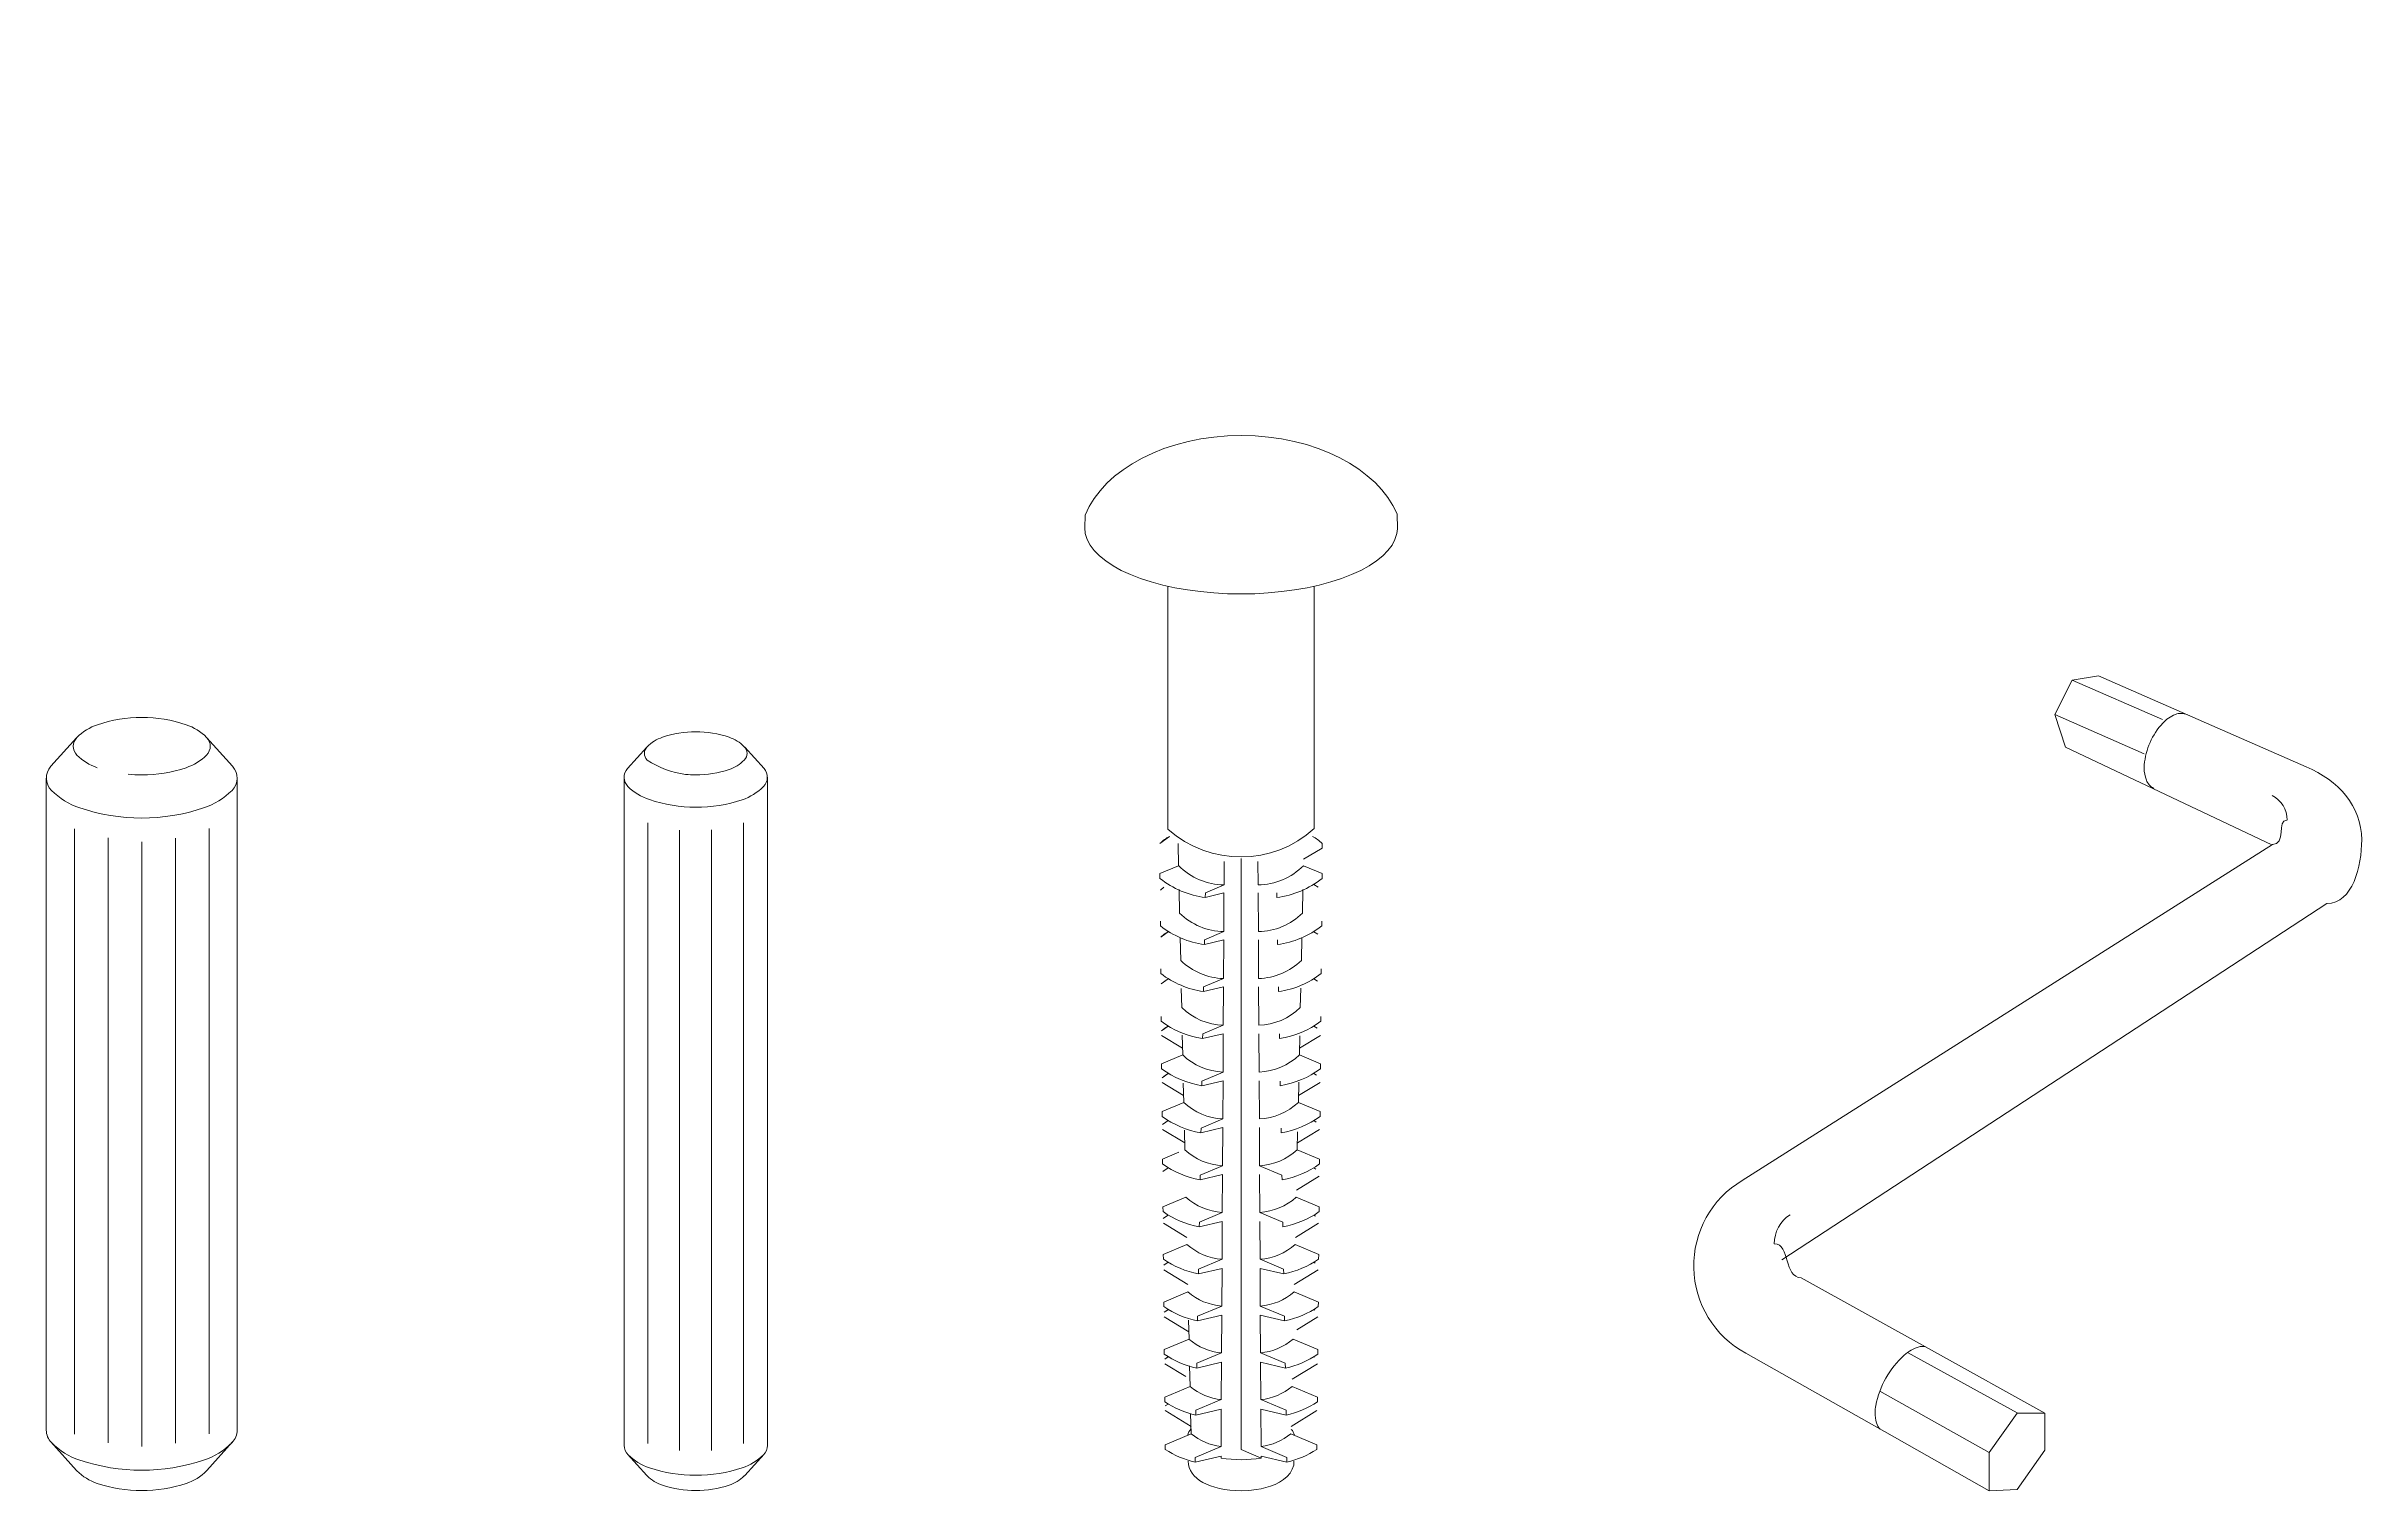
# Model space of a CAD drawing. Header units: metres. Extents: x -30.9 to 24.7, y -10.3 to 6.8.
# Drawn here: x -11.196 to -9.552, y 4.493 to 5.519 of the extents above; entities that cross this region are included whole.
import ezdxf

# ---------------------------------------------------------------- set-up
doc = ezdxf.new("R2010")
doc.units = ezdxf.units.M
doc.header["$MEASUREMENT"] = 0
doc.layers.add('PDF_Working_Num_Penna__7_Num_Penna__7', color=7, linetype='Continuous', lineweight=18)
doc.styles.add('GENERATED_STYLE_1', font='')
doc.styles.get('GENERATED_STYLE_1').set_extended_font_data('Arial')

msp = doc.modelspace()

# ---------------------------------------------------------------- linework, layer by layer
at = {"layer": 'PDF_Working_Num_Penna__7_Num_Penna__7', "color": 7, "linetype": 'Continuous', "lineweight": 18, "flags": 128}
for points in [[(-10.2368, 5.1867), (-10.2366, 5.1761), (-10.237, 5.1727), (-10.2383, 5.1686), (-10.2404, 5.1646), (-10.2433, 5.1607), (-10.247, 5.157), (-10.2514, 5.1533), (-10.2567, 5.1499), (-10.2625, 5.1466), (-10.2691, 5.1436), (-10.2762, 5.1409), (-10.2839, 5.1384), (-10.2921, 5.1362), (-10.3007, 5.1343), (-10.3096, 5.1327), (-10.3189, 5.1315), (-10.3283, 5.1306), (-10.3379, 5.13), (-10.3476, 5.1299), (-10.3573, 5.13), (-10.3669, 5.1306), (-10.3763, 5.1315), (-10.3856, 5.1327), (-10.3945, 5.1343), (-10.4031, 5.1362), (-10.4113, 5.1384), (-10.419, 5.1409), (-10.4261, 5.1436), (-10.4326, 5.1466), (-10.4385, 5.1499), (-10.4437, 5.1533), (-10.4482, 5.157), (-10.4519, 5.1607), (-10.4548, 5.1646), (-10.4569, 5.1686), (-10.4582, 5.1727), (-10.4586, 5.1768), (-10.4583, 5.1859)], [(-10.3996, 5.1353), (-10.3996, 4.9627)], [(-9.7575, 5.0687), (-9.7697, 5.0443), (-9.7064, 5.0164)], [(-9.7387, 5.0717), (-9.7575, 5.0687), (-9.6934, 5.0406)], [(-9.7387, 5.0717), (-9.5914, 5.007)], [(-9.7622, 5.021), (-9.7697, 5.0443)], [(-9.6157, 4.9517), (-9.7622, 5.021)], [(-10.7688, 4.9674), (-10.7688, 4.5266)], [(-10.7009, 4.9673), (-10.7009, 4.5266)], [(-11.1758, 4.963), (-11.1758, 4.5333)], [(-11.1519, 4.9567), (-11.1519, 4.5271)], [(-11.128, 4.9538), (-11.128, 4.5246)], [(-11.1041, 4.9565), (-11.1041, 4.5268)], [(-11.0802, 4.9632), (-11.0802, 4.5335)], [(-10.7462, 4.9621), (-10.7462, 4.5216)], [(-10.7235, 4.9623), (-10.7235, 4.5216)], [(-9.5766, 4.91), (-9.9636, 4.657)], [(-10.404, 4.8163), (-10.3891, 4.8073)], [(-10.3061, 4.8073), (-10.2912, 4.8163)], [(-10.4037, 4.783), (-10.3884, 4.7737)], [(-10.3068, 4.7737), (-10.2915, 4.783)], [(-10.4034, 4.7497), (-10.3876, 4.7402)], [(-10.3077, 4.7352), (-10.2918, 4.7285)], [(-10.3076, 4.7402), (-10.2918, 4.7497)], [(-10.3186, 4.7172), (-10.3344, 4.7239)], [(-10.3083, 4.7066), (-10.2921, 4.7164)], [(-10.318, 4.6838), (-10.3343, 4.6907)], [(-10.4027, 4.6832), (-10.3862, 4.673)], [(-10.309, 4.673), (-10.2925, 4.6832)], [(-10.3174, 4.6504), (-10.3341, 4.6575)], [(-10.4024, 4.6499), (-10.3854, 4.6395)], [(-10.3341, 4.651), (-10.3173, 4.647)], [(-10.3098, 4.6395), (-10.2928, 4.6499)], [(-9.9498, 4.6443), (-9.8553, 4.5918)], [(-10.3168, 4.617), (-10.3339, 4.6242)], [(-10.4021, 4.6166), (-10.3847, 4.6059)], [(-10.3339, 4.6177), (-10.3167, 4.6137)], [(-10.308, 4.6074), (-10.2931, 4.6166)], [(-10.3162, 4.5836), (-10.3338, 4.591)], [(-9.8744, 4.5912), (-9.7966, 4.5483)], [(-9.8553, 4.5918), (-9.7769, 4.5482)], [(-10.4017, 4.5833), (-10.3868, 4.5741)], [(-10.3337, 4.5843), (-10.3161, 4.5802)], [(-10.3113, 4.5724), (-10.2934, 4.5833)], [(-10.3156, 4.5502), (-10.3336, 4.5578)], [(-9.894, 4.5639), (-9.8164, 4.5203)], [(-10.4014, 4.55), (-10.3831, 4.5388)], [(-10.3336, 4.551), (-10.3156, 4.5468)], [(-10.312, 4.5388), (-10.2938, 4.55)], [(-9.7966, 4.5482), (-9.8164, 4.5203)], [(-9.7769, 4.5219), (-9.7769, 4.5482), (-9.7966, 4.5482)], [(-11.1927, 4.5278), (-11.1744, 4.5075)], [(-11.0636, 4.5278), (-11.0818, 4.5075)], [(-10.315, 4.5168), (-10.3334, 4.5246)], [(-10.7832, 4.5191), (-10.7695, 4.5039)], [(-10.6863, 4.5191), (-10.7, 4.5039)], [(-10.3618, 4.5177), (-10.3802, 4.5135)], [(-10.3476, 4.4931), (-10.3424, 4.4933), (-10.3402, 4.4935), (-10.3368, 4.4939), (-10.3334, 4.4945), (-10.33, 4.4953), (-10.3266, 4.4964), (-10.3233, 4.4976), (-10.3202, 4.4992), (-10.3174, 4.501), (-10.3149, 4.5032), (-10.3128, 4.5056), (-10.3112, 4.5084), (-10.3102, 4.5113), (-10.31, 4.5141)], [(-10.3334, 4.5163), (-10.3334, 4.5177), (-10.315, 4.5135)], [(-9.8164, 4.5203), (-9.8164, 4.4931)]]:
    msp.add_lwpolyline(points, dxfattribs=at)
for points in [[(-10.3994, 4.9627, 0.383348), (-10.2956, 4.9633), (-10.2956, 5.1353)], [(-11.1378, 5.0018, 0.024063), (-11.1281, 5.0014, 0.080754), (-11.0966, 5.0065, 0.116758), (-11.0821, 5.0154, 0.413767), (-11.0821, 5.028, 0.116512), (-11.0966, 5.037, 0.162442), (-11.1596, 5.037, 0.116528), (-11.1741, 5.028, 0.414167), (-11.1741, 5.0154, 0.11655), (-11.1597, 5.0065)], [(-9.6758, 5.0442, 0.19014), (-9.6842, 5.0443, 0.117149), (-9.6932, 5.0381, 0.162369), (-9.7063, 5.0085, 0.0196), (-9.7064, 5.0063, 0.092339), (-9.7048, 4.9977, 0.177662), (-9.6996, 4.9918)], [(-11.1744, 5.0277), (-11.1927, 5.0075, 0.399295), (-11.1922, 4.9904, 0.115981), (-11.1721, 4.9779, 0.162394), (-11.0842, 4.9779, 0.116006), (-11.064, 4.9904, 0.398698), (-11.0636, 5.0075), (-11.0818, 5.0277)], [(-10.7695, 5.0211), (-10.7832, 5.0059, 0.399486), (-10.7829, 4.9931, 0.115807), (-10.7677, 4.9838, 0.162009), (-10.7018, 4.9837, 0.115871), (-10.6867, 4.9931, 0.398873), (-10.6863, 5.0059), (-10.7, 5.0211)], [(-11.1959, 4.9991), (-11.1959, 4.5361, 0.198146), (-11.1922, 4.5273, 0.116464), (-11.1721, 4.5148, 0.162226), (-11.0842, 4.5148, 0.116489), (-11.064, 4.5273, 0.199016), (-11.0604, 4.5361), (-11.0604, 4.9991)], [(-10.7856, 4.9997), (-10.7856, 4.5253, 0.1984), (-10.7828, 4.5187, 0.116431), (-10.7677, 4.5094, 0.162144), (-10.7018, 4.5094, 0.11585), (-10.6867, 4.5187, 0.199098), (-10.6839, 4.5253), (-10.6839, 4.9997)], [(-10.373, 4.9143, -0.136366), (-10.4052, 4.9279), (-10.4052, 4.9313), (-10.3919, 4.9369), (-10.3922, 4.9527)], [(-10.3032, 4.9415), (-10.29, 4.9494), (-10.29, 4.9527, 0.057157), (-10.2968, 4.9577)], [(-9.7769, 4.5219), (-9.7966, 4.494), (-9.8164, 4.4931), (-9.8907, 4.5351), (-9.9892, 4.5908, -0.582619), (-9.9917, 4.7134), (-9.6153, 4.9519)], [(-10.3595, 4.9399), (-10.3596, 4.9233), (-10.3729, 4.9177), (-10.373, 4.9143), (-10.3597, 4.9176), (-10.3598, 4.8901), (-10.3736, 4.8843), (-10.3736, 4.8809), (-10.3599, 4.8842), (-10.36, 4.8568), (-10.3742, 4.8508), (-10.3742, 4.8475), (-10.3601, 4.8509), (-10.3602, 4.8236), (-10.3748, 4.8174), (-10.3749, 4.8141), (-10.3602, 4.8176), (-10.3604, 4.7904), (-10.3754, 4.784), (-10.3755, 4.7807), (-10.3604, 4.7842), (-10.3606, 4.7571), (-10.376, 4.7506), (-10.3761, 4.7473), (-10.3606, 4.7509), (-10.3607, 4.7239), (-10.3766, 4.7172), (-10.3767, 4.7139), (-10.3608, 4.7176), (-10.3609, 4.6907), (-10.3772, 4.6838), (-10.3773, 4.6805), (-10.3609, 4.6843), (-10.3611, 4.6575), (-10.3778, 4.6504), (-10.3779, 4.647), (-10.3611, 4.651), (-10.3613, 4.6242), (-10.3784, 4.617), (-10.3785, 4.6137), (-10.3613, 4.6177), (-10.3614, 4.591), (-10.379, 4.5836), (-10.3791, 4.5802), (-10.3614, 4.5843), (-10.3616, 4.5578), (-10.3796, 4.5502), (-10.3796, 4.5468), (-10.3616, 4.551), (-10.3617, 4.5246), (-10.3801, 4.5168), (-10.3802, 4.5135, -0.087278), (-10.4014, 4.5224), (-10.4014, 4.5258), (-10.383, 4.5336), (-10.3834, 4.548)], [(-10.3618, 4.5163, 0.082456), (-10.3334, 4.5163), (-10.3476, 4.5223), (-10.3476, 4.9421)], [(-10.3223, 4.9177), (-10.3222, 4.9143, 0.136466), (-10.29, 4.9279), (-10.29, 4.9313), (-10.3033, 4.9369, -0.197114), (-10.3355, 4.9233), (-10.3356, 4.9399)], [(-10.3598, 4.8901, -0.193986), (-10.3912, 4.9033), (-10.3915, 4.9199)], [(-10.3037, 4.9199), (-10.304, 4.9033, -0.193979), (-10.3353, 4.8901), (-10.3355, 4.9176)], [(-10.3736, 4.8809, -0.13219), (-10.4049, 4.8941), (-10.4049, 4.8975)], [(-10.36, 4.8568, -0.190442), (-10.3904, 4.8697), (-10.3908, 4.886)], [(-10.3044, 4.886), (-10.3047, 4.8697, -0.1904), (-10.3352, 4.8568), (-10.3353, 4.8842)], [(-10.2903, 4.8975), (-10.2903, 4.8941, -0.132138), (-10.3216, 4.8809), (-10.3216, 4.8843)], [(-10.3742, 4.8475, -0.12777), (-10.4046, 4.8603), (-10.4046, 4.8637)], [(-10.3052, 4.8499), (-10.3055, 4.8361, -0.186477), (-10.335, 4.8236), (-10.3351, 4.8509)], [(-10.2906, 4.8637), (-10.2906, 4.8603, -0.127929), (-10.3209, 4.8475), (-10.321, 4.8509)], [(-10.3602, 4.8236, -0.18664), (-10.3897, 4.8361), (-10.39, 4.8497)], [(-10.3749, 4.8141, -0.124013), (-10.4043, 4.8265), (-10.4043, 4.8299)], [(-10.3059, 4.8161), (-10.3062, 4.8025, -0.183049), (-10.3348, 4.7904), (-10.3349, 4.8176)], [(-10.2909, 4.8299), (-10.2909, 4.8265, -0.124056), (-10.3203, 4.8141), (-10.3204, 4.8174)], [(-10.3755, 4.7807, -0.119352), (-10.404, 4.7927), (-10.404, 4.7961), (-10.389, 4.8025)], [(-10.3604, 4.7904, -0.183097), (-10.389, 4.8025), (-10.3893, 4.8166)], [(-10.3062, 4.8025), (-10.2912, 4.7961), (-10.2912, 4.7927, -0.119542), (-10.3197, 4.7807), (-10.3198, 4.784)], [(-10.3066, 4.7831), (-10.3069, 4.7688, -0.179292), (-10.3346, 4.7571), (-10.3348, 4.7842)], [(-10.3761, 4.7473, -0.115689), (-10.4037, 4.7589), (-10.4037, 4.7623), (-10.3882, 4.7688)], [(-10.3606, 4.7571, -0.179408), (-10.3882, 4.7688), (-10.3886, 4.7825)], [(-10.3069, 4.7688), (-10.2915, 4.7623), (-10.2915, 4.7589, -0.115508), (-10.3191, 4.7473), (-10.3192, 4.7506)], [(-10.3607, 4.7239, -0.175086), (-10.3875, 4.7352), (-10.3878, 4.7492)], [(-10.3074, 4.7479), (-10.3077, 4.7352, -0.175255), (-10.3344, 4.7239), (-10.3346, 4.7509)], [(-10.3767, 4.7139, -0.111669), (-10.4034, 4.7251), (-10.4034, 4.7285), (-10.3918, 4.7334)], [(-10.2918, 4.7285), (-10.2918, 4.7251, -0.111428), (-10.3185, 4.7139), (-10.3186, 4.7172)], [(-10.318, 4.6838), (-10.3179, 4.6805, 0.107411), (-10.2921, 4.6913), (-10.2921, 4.6947), (-10.3084, 4.7016, -0.171307), (-10.3343, 4.6907), (-10.3344, 4.7176)], [(-10.3773, 4.6805, -0.107557), (-10.403, 4.6913), (-10.4031, 4.6947), (-10.3868, 4.7016, 0.17124), (-10.3609, 4.6907)], [(-10.3174, 4.6504), (-10.3173, 4.647, 0.103185), (-10.2925, 4.6576), (-10.2924, 4.6609), (-10.3091, 4.668, -0.167636), (-10.3341, 4.6575), (-10.3342, 4.6843)], [(-10.3779, 4.647, -0.103055), (-10.4027, 4.6576), (-10.4028, 4.6609), (-10.386, 4.668, 0.167704), (-10.3611, 4.6575)], [(-10.3168, 4.617), (-10.3167, 4.6137, 0.099278), (-10.2928, 4.6238), (-10.2927, 4.6271), (-10.3099, 4.6344, -0.163576), (-10.3339, 4.6242), (-10.3341, 4.651)], [(-10.3785, 4.6137, -0.09901), (-10.4024, 4.6238), (-10.4024, 4.6271), (-10.3853, 4.6344, 0.163576), (-10.3613, 4.6242)], [(-10.379, 4.5802, -0.095216), (-10.4021, 4.59), (-10.4021, 4.5934), (-10.3845, 4.6008), (-10.3848, 4.6141)], [(-10.3162, 4.5836), (-10.3161, 4.5802, 0.095339), (-10.2931, 4.59), (-10.2931, 4.5934), (-10.3106, 4.6008, -0.159099), (-10.3338, 4.591), (-10.3339, 4.6177)], [(-9.8619, 4.5955, 0.036079), (-9.8633, 4.5956, 0.067011), (-9.866, 4.5953, 0.116321), (-9.8768, 4.5893, 0.16222), (-9.8969, 4.5536, 0.048418), (-9.8974, 4.5485, 0.067511), (-9.8964, 4.5413, 0.127977), (-9.8938, 4.5369)], [(-10.3796, 4.5468, -0.090754), (-10.4017, 4.5562), (-10.4018, 4.5596), (-10.3838, 4.5672), (-10.3841, 4.5817)], [(-10.3156, 4.5502), (-10.3156, 4.5468, 0.091098), (-10.2934, 4.5562), (-10.2934, 4.5596), (-10.3114, 4.5672, -0.155021), (-10.3336, 4.5578), (-10.3337, 4.5843)], [(-10.315, 4.5168), (-10.315, 4.5135, 0.087388), (-10.2938, 4.5224), (-10.2937, 4.5258), (-10.3122, 4.5336, -0.150491), (-10.3334, 4.5246), (-10.3336, 4.551)], [(-11.1741, 4.5072, 0.116528), (-11.1597, 4.4983, 0.162442), (-11.0966, 4.4983, 0.116736), (-11.0821, 4.5072)], [(-10.7692, 4.5037, 0.116918), (-10.7584, 4.497, 0.162198), (-10.7111, 4.497, 0.116632), (-10.7003, 4.5037)]]:
    msp.add_lwpolyline(points, format="xyb", dxfattribs=at)
for points in [[(-10.742, 5.0017, 0.024037), (-10.7348, 5.0014, 0.080535), (-10.7111, 5.0052, 0.116661), (-10.7003, 5.0119, 0.41508), (-10.7003, 5.0214, 0.117758), (-10.7111, 5.0281, 0.162509), (-10.7584, 5.0281, 0.117288), (-10.7692, 5.0214, 0.41508), (-10.7693, 5.0119, 0.117218)], [(-10.3984, 4.9577, 0.05848), (-10.4052, 4.9527)]]:
    msp.add_lwpolyline(points, format="xyb", close=True, dxfattribs=at)
for points in [[(-10.4049, 4.9195), (-10.4023, 4.9216)], [(-10.2958, 4.9236), (-10.2928, 4.9216)], [(-10.3994, 4.89), (-10.4021, 4.8882), (-10.4046, 4.8862)], [(-10.2958, 4.89), (-10.2931, 4.8882)], [(-10.3994, 4.8565), (-10.4018, 4.8549), (-10.4043, 4.8529)], [(-10.2958, 4.8565), (-10.2934, 4.8549)], [(-10.3994, 4.823), (-10.4016, 4.8215), (-10.404, 4.8196)], [(-10.2958, 4.823), (-10.2936, 4.8215)], [(-10.3994, 4.7894), (-10.4013, 4.7882), (-10.4037, 4.7863)], [(-10.2958, 4.7894), (-10.2939, 4.7882)], [(-10.3994, 4.7559), (-10.401, 4.7548), (-10.4034, 4.7531)], [(-10.2958, 4.7559), (-10.2942, 4.7548)], [(-10.3994, 4.7223), (-10.4007, 4.7215), (-10.4031, 4.7198)], [(-10.2958, 4.7223), (-10.2944, 4.7215)], [(-10.3994, 4.6888), (-10.4005, 4.6881), (-10.4028, 4.6865)], [(-10.2958, 4.6888), (-10.2947, 4.6881)], [(-10.3994, 4.6553), (-10.4002, 4.6547), (-10.4024, 4.6532)], [(-10.2958, 4.6553), (-10.295, 4.6547)], [(-10.3994, 4.6217), (-10.3999, 4.6214), (-10.4021, 4.6199)], [(-10.2958, 4.6217), (-10.2953, 4.6214)], [(-10.3994, 4.5882), (-10.3997, 4.588), (-10.4018, 4.5866)], [(-10.2958, 4.5882), (-10.2955, 4.588)], [(-10.3994, 4.5546), (-10.4014, 4.5533)], [(-10.3618, 4.5177), (-10.3618, 4.5163)]]:
    msp.add_lwpolyline(points, close=True, dxfattribs=at)
at = {"layer": 'PDF_Working_Num_Penna__7_Num_Penna__7', "color": 7, "linetype": 'Continuous', "lineweight": 18}
for centre, radius, start, end in [((-9.6247, 4.9693), 0.0198, 359.9779, 62.3401), ((-10.3592, 4.9694), 0.0461, 224.785, 269.4035), ((-9.9443, 4.6684), 0.0247, 123.0258, 180.0063), ((-10.358, 4.6313), 0.0405, 229.0321, 265.155), ((-10.3579, 4.5974), 0.0398, 229.4768, 264.7304), ((-10.3765, 4.5305), 0.00915, 136.4075, 167.0389), ((-10.3578, 4.5637), 0.0393, 230.0033, 264.2259), ((-10.3186, 4.5305), 0.00913, 12.8229, 42.7145)]:
    msp.add_arc(centre, radius, start, end, dxfattribs=at)
msp.add_ellipse((-10.3286, 4.5245), major_axis=(0.0562, 0.0136), ratio=0.503366, start_param=3.031042, end_param=4.24892, dxfattribs=at)
for points in [[(-10.4583, 5.1859), (-10.4451, 5.2184), (-10.4004, 5.2423), (-10.3474, 5.2423)], [(-10.3474, 5.2423), (-10.2948, 5.2423), (-10.2505, 5.2188), (-10.2368, 5.1867)], [(-9.5519, 4.9552), (-9.5519, 4.9794), (-9.5685, 4.9976), (-9.5914, 5.007)], [(-9.6153, 4.9519), (-9.6054, 4.9519), (-9.6122, 4.9693), (-9.605, 4.9693)], [(-9.5766, 4.91), (-9.5582, 4.91), (-9.5519, 4.9369), (-9.5519, 4.9552)], [(-9.969, 4.6684), (-9.9574, 4.6684), (-9.9624, 4.6443), (-9.9498, 4.6443)], [(-11.1744, 4.5075), (-11.1743, 4.5075), (-11.1743, 4.5072), (-11.1741, 4.5072)], [(-11.0821, 4.5072), (-11.082, 4.5072), (-11.082, 4.5075), (-11.0818, 4.5075)], [(-10.7695, 4.5039), (-10.7694, 4.5039), (-10.7694, 4.5037), (-10.7692, 4.5037)], [(-10.7003, 4.5037), (-10.7001, 4.5037), (-10.7001, 4.5039), (-10.7, 4.5039)]]:
    msp.add_open_spline(points, degree=3, dxfattribs=at)

# ---------------------------------------------------------------- texts
at = {"layer": 'PDF_Working_Num_Penna__7_Num_Penna__7', "color": 7, "linetype": 'Continuous', "lineweight": 18, "char_height": 0.0000077, "attachment_point": 7, "style": 'GENERATED_STYLE_1'}
for s, insert in [('\\A1;{\\pql;\\fArial|b0|i0|c0|p34;4x}', (-11.1859, 5.5187)), ('\\A1;{\\pql;\\fArial|b0|i0|c0|p34;4x}', (-10.8183, 5.5187)), ('\\A1;{\\pql;\\fArial|b0|i0|c0|p34;6x}', (-10.4266, 5.5183)), ('\\A1;{\\pql;\\fArial|b0|i0|c0|p34;4x}', (-10.04, 5.5187)), ('\\A1;{\\pql;\\fArial|b0|i0|c0|p34;36x}', (-9.6815, 5.5183))]:
    msp.add_mtext(s, dxfattribs=dict(at, insert=insert))

doc.saveas('drawing.dxf')
